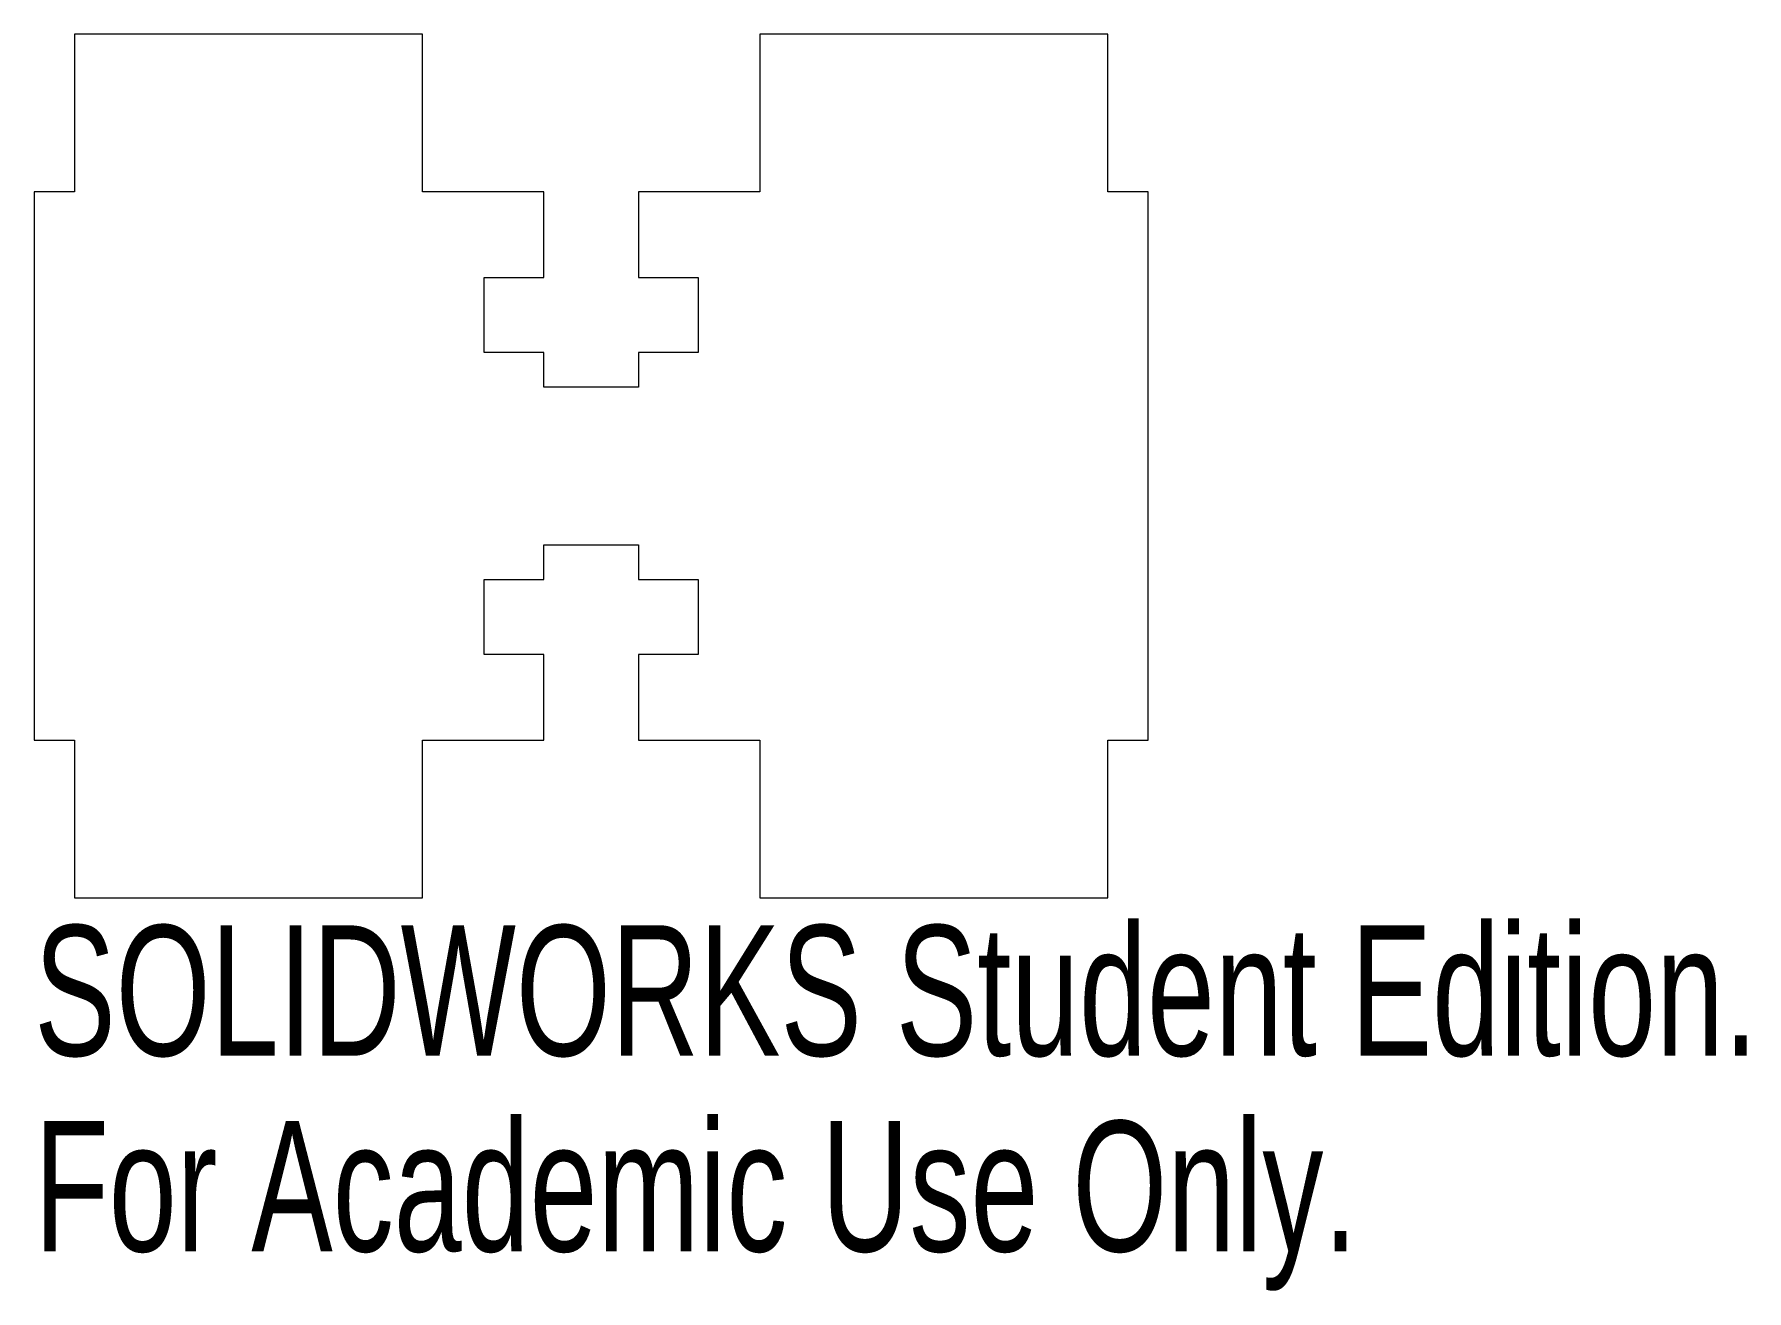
# Model space of a CAD drawing. Header units: inches. Extents: x -0.81 to 1.69, y -1.2 to 0.63.
import ezdxf

# ---------------------------------------------------------------- set-up
doc = ezdxf.new("R2010")
doc.units = ezdxf.units.IN
doc.header["$MEASUREMENT"] = 0
doc.styles.add('SLDTEXTSTYLE0', font='TXT', dxfattribs={"width": 0.7})

msp = doc.modelspace()

# ---------------------------------------------------------------- linework, layer by layer
at = {"color": 7, "linetype": 'Continuous', "lineweight": 15}
for p, q in [((-0.2461, 0.63), (-0.7539, 0.63)), ((-0.7539, 0.63), (-0.7539, 0.4)), ((-0.2461, 0.4), (-0.2461, 0.63)), ((0.7539, 0.63), (0.2461, 0.63)), ((0.2461, 0.63), (0.2461, 0.4)), ((0.7539, 0.4), (0.7539, 0.63)), ((-0.8125, 0.4), (-0.8125, -0.4)), ((-0.7539, 0.4), (-0.8125, 0.4)), ((-0.069, 0.4), (-0.2461, 0.4)), ((-0.069, 0.275), (-0.069, 0.4)), ((0.2461, 0.4), (0.069, 0.4)), ((0.069, 0.4), (0.069, 0.275)), ((0.8125, 0.4), (0.7539, 0.4)), ((0.8125, -0.4), (0.8125, 0.4)), ((-0.1562, 0.1656), (-0.1562, 0.275)), ((-0.1562, 0.275), (-0.069, 0.275)), ((0.069, 0.275), (0.1563, 0.275)), ((0.1563, 0.275), (0.1563, 0.1656)), ((-0.069, 0.1656), (-0.1562, 0.1656)), ((-0.069, 0.1149), (-0.069, 0.1656)), ((0.1563, 0.1656), (0.069, 0.1656)), ((0.069, 0.1656), (0.069, 0.1149)), ((0.069, 0.1149), (-0.069, 0.1149)), ((-0.069, -0.1656), (-0.069, -0.1149)), ((-0.069, -0.1149), (0.069, -0.1149)), ((0.069, -0.1149), (0.069, -0.1656)), ((-0.1562, -0.275), (-0.1562, -0.1656)), ((-0.1562, -0.1656), (-0.069, -0.1656)), ((0.069, -0.1656), (0.1563, -0.1656)), ((0.1563, -0.1656), (0.1563, -0.275)), ((-0.069, -0.275), (-0.1562, -0.275)), ((-0.069, -0.4), (-0.069, -0.275)), ((0.1563, -0.275), (0.069, -0.275)), ((0.069, -0.275), (0.069, -0.4)), ((-0.8125, -0.4), (-0.7539, -0.4)), ((-0.7539, -0.4), (-0.7539, -0.63)), ((-0.2461, -0.63), (-0.2461, -0.4)), ((-0.2461, -0.4), (-0.069, -0.4)), ((0.069, -0.4), (0.2461, -0.4)), ((0.2461, -0.4), (0.2461, -0.63)), ((0.7539, -0.63), (0.7539, -0.4)), ((0.7539, -0.4), (0.8125, -0.4)), ((-0.7539, -0.63), (-0.2461, -0.63)), ((0.2461, -0.63), (0.7539, -0.63))]:
    msp.add_line(p, q, dxfattribs=at)

# ---------------------------------------------------------------- texts
at = {"color": 7, "linetype": 'Continuous', "char_height": 0.1903, "attachment_point": 1, "style": 'SLDTEXTSTYLE0'}
for s, insert in [('SOLIDWORKS Student Edition.', (-0.8125, -0.6701)), ('For Academic Use Only.', (-0.8125, -0.9556))]:
    msp.add_mtext(s, dxfattribs=dict(at, insert=insert))

doc.saveas('drawing.dxf')
